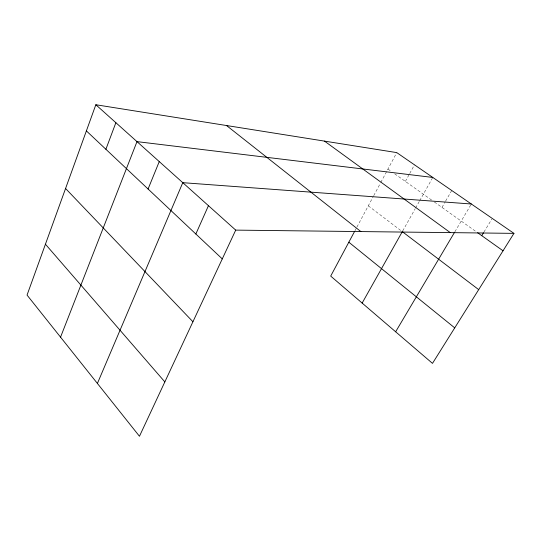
<?xml version="1.0" encoding="UTF-8"?>
<svg xmlns="http://www.w3.org/2000/svg" width="541" height="541" viewBox="0 0 541 541"><rect width="100%" height="100%" fill="white"/><g stroke="black" fill="none" stroke-linecap="round" stroke-linejoin="round"><path stroke-width="0.41" stroke-dasharray="2.71 2.03" d="M354.997 230.682L356.533 227.802M356.918 227.078L373.351 196.363M373.743 195.639L380.411 183.169M380.81 182.425L396.763 152.609M405.378 181.418L409.334 174.202M409.733 173.478L414.48 164.822M402.707 230.939L415.184 208.758M415.596 208.028L419.275 201.475M419.688 200.752L432.793 177.441M441.97 207.413L445.223 201.773M445.628 201.063L451.735 190.493M454.873 231.785L471.333 203.998M483.938 232.069L491.816 219.132M387.965 169.049L390.649 170.956M394.666 173.81L431.637 200.069M434.396 202.03L476.269 231.771M368.293 205.83L401.645 231.149"/><path stroke-width="0.81" d="M513.95 233.367L396.763 152.609L95.838 104.738L27.05 295.088L139.463 436.262L235.714 230.114L513.95 233.367L432.489 363.376L330.693 276.099L354.612 231.399M105.894 149.282L115.875 122.699M60.545 337.151L136.988 141.627L432.793 177.441M148.078 189.019L159.257 161.583M97.407 383.441L182.784 182.675L471.333 203.998M195.849 234.01L208.454 205.681M362.152 303.068L402.308 231.649L478.697 289.631M395.64 331.782L454.447 232.502M481.747 235.666L483.498 232.786M477.642 232.745L503.035 250.787M324.505 141.12L450.295 232.623M226.53 125.532L360.881 231.582M348.83 242.199L454.731 327.873M95.838 104.738L235.714 230.114M86.384 130.902L222.277 258.902M65.569 188.498L192.927 321.753M45.43 244.214L164.843 381.899"/></g></svg>
